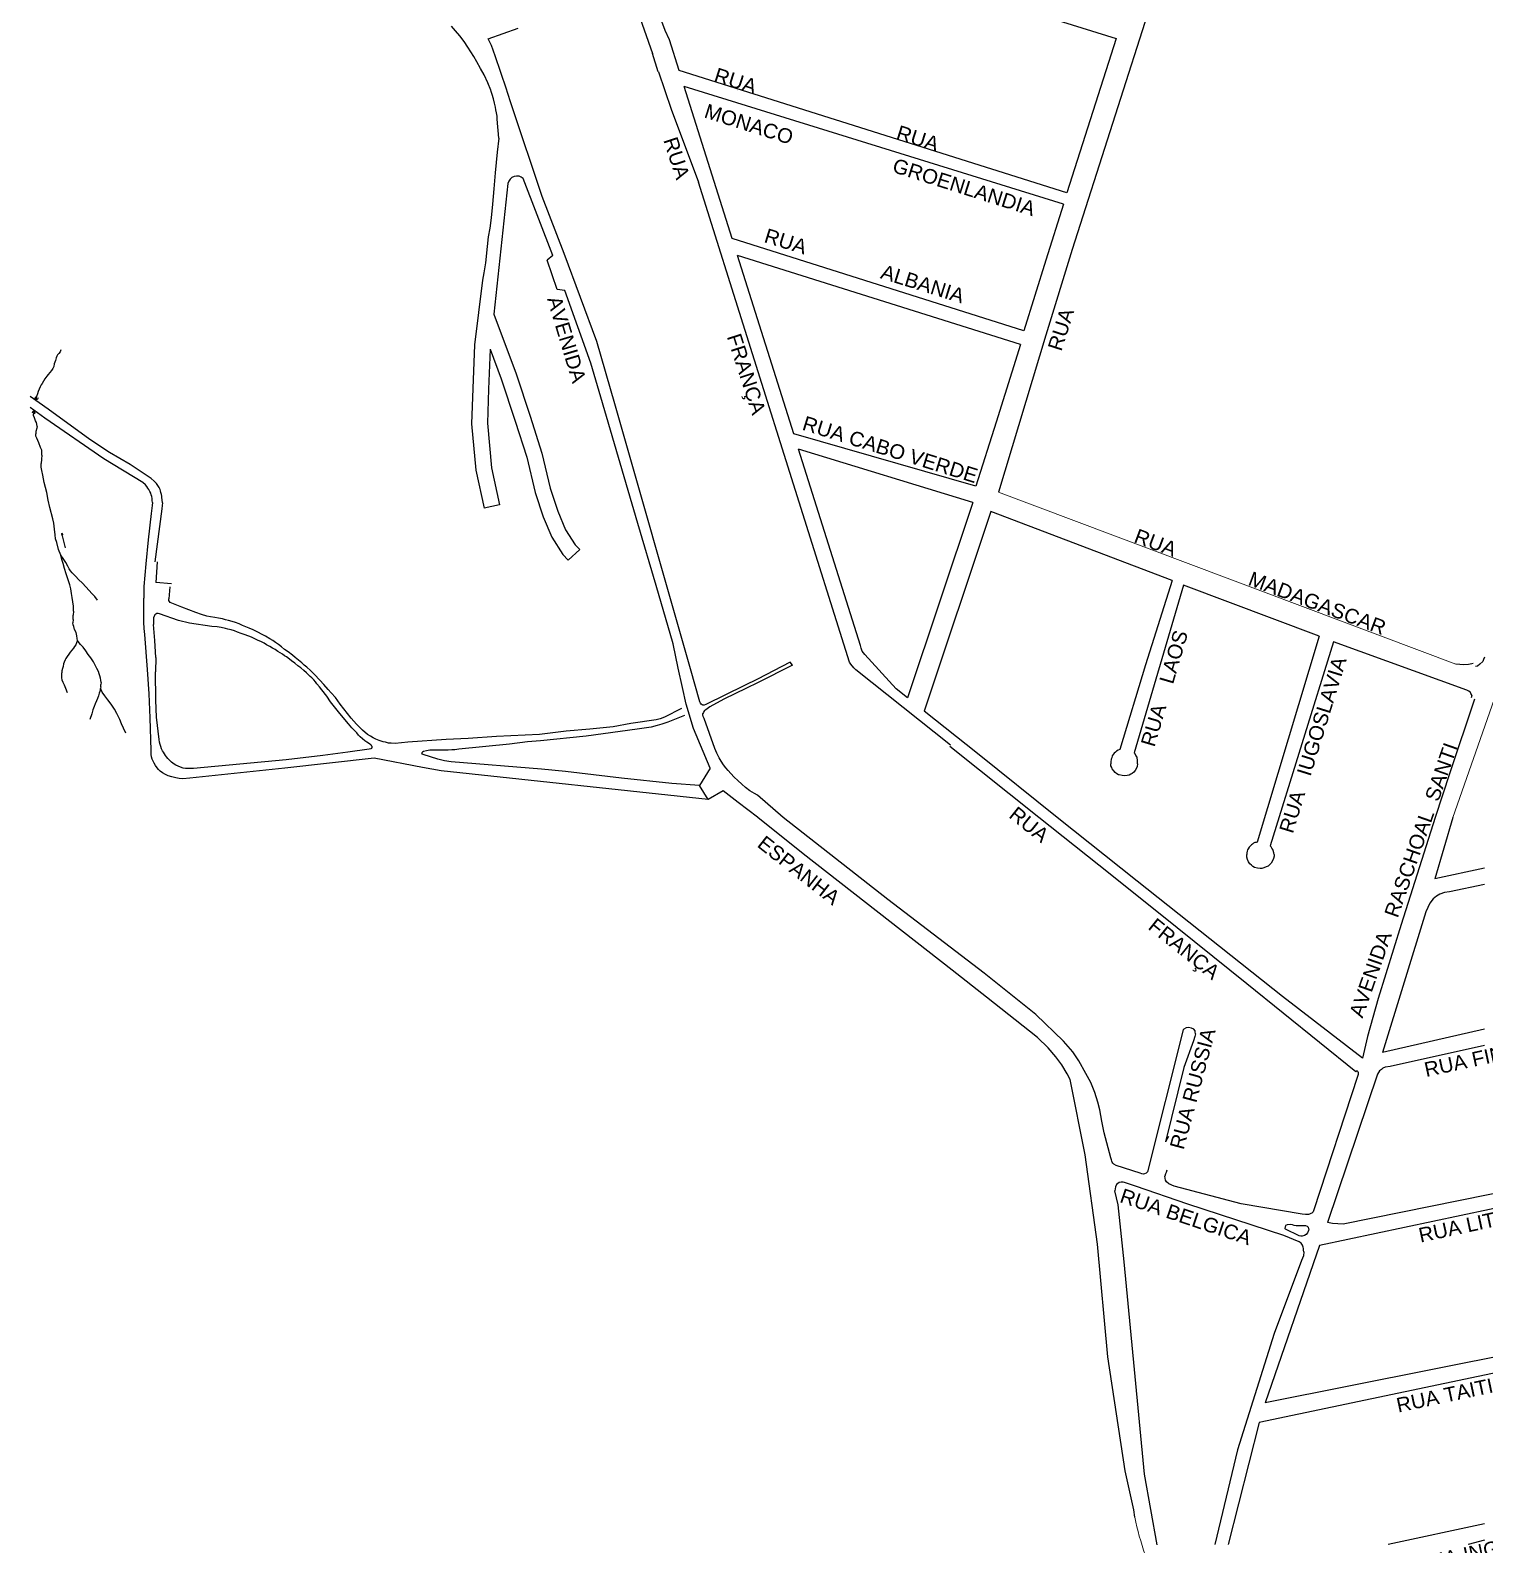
# Model space of a CAD drawing. Header units: millimetres. Extents: x 583 to 26013, y 350 to 21391.
# Drawn here: x 14091 to 15091, y 14884 to 15925 of the extents above; entities that cross this region are included whole.
import ezdxf

# ---------------------------------------------------------------- set-up
doc = ezdxf.new("R2010")
doc.units = ezdxf.units.MM
for name, color, linetype in [('105-QUADRAS_ESTRADAS', 80, 'Continuous'), ('110-CERCA_DE_ARAME', 10, 'Continuous'), ('145-', 130, 'Continuous')]:
    doc.layers.add(name, color=color, linetype=linetype)
doc.styles.add('EU', font='arial.ttf', dxfattribs={"height": 10})

msp = doc.modelspace()

# ---------------------------------------------------------------- linework, layer by layer
at = {"color": 0, "linetype": 'Continuous'}
for p, q in [((14413.85353, 15598.9903), (14403.30288, 15596.68298)), ((14468.94468, 15568.25371), (14461.06854, 15560.8641))]:
    msp.add_line(p, q, dxfattribs=at)
at = {"color": 0, "linetype": 'Continuous', "lineweight": 20}
for p, q in [((15071.21551, 15489.50241), (14756.81551, 15607.70241)), ((15069.21551, 15384.00241), (15097.76941, 15465.21127))]:
    msp.add_line(p, q, dxfattribs=at)
at = {"color": 0, "linetype": 'Continuous'}
for points in [[(14419.60144, 15819.94524), (14409.86582, 15730.17059)], [(14402.21551, 15753.40241), (14396.68939, 15708.97771), (14395.44825, 15678.96379), (14394.65345, 15654.71853), (14397.5963, 15622.77736), (14403.30288, 15596.68298)], [(14409.86582, 15730.17059), (14425.2295, 15689.11901), (14434.95917, 15659.95272), (14443.01594, 15634.54309), (14448.73056, 15610.47163), (14453.89404, 15594.52413), (14459.28014, 15581.742), (14465.90201, 15571.49671), (14468.94468, 15568.25371)], [(14407.37595, 15706.01127), (14406.24094, 15678.56375), (14405.46973, 15655.03827), (14408.28953, 15624.43273), (14413.85353, 15598.9903)], [(14407.37595, 15706.01127), (14415.04627, 15685.51625), (14424.68867, 15656.61158), (14432.60029, 15631.65971), (14438.3225, 15607.55626), (14443.76178, 15590.75695), (14449.69552, 15576.67519), (14457.35995, 15564.81686), (14461.06854, 15560.8641)]]:
    msp.add_lwpolyline(points, dxfattribs=at)
msp.add_arc((14425.75817, 15818.81356), 6.25988, 45.26282334, 169.58464411, dxfattribs=at)
at = {"color": 0, "linetype": 'Continuous', "lineweight": 20}
msp.add_arc((15040.79438, 14942.52358), 194.3806, 191.79129734, 207.58849352, dxfattribs=at)
at = {"layer": '105-QUADRAS_ESTRADAS', "color": 0, "linetype": 'Continuous'}
for p, q in [((14916.39322, 16114.61956), (14807.61551, 15774.60241)), ((14448.1631, 16040.692), (14837.82658, 15919.71414)), ((14509.01508, 15937.87458), (14519.09035, 15909.32324)), ((14527.76548, 15925.19043), (14521.58533, 15941.90608)), ((14383.61551, 15924.90241), (14380.91551, 15928.00241)), ((14386.51551, 15921.50241), (14383.61551, 15924.90241)), ((14406.11545, 15919.28437), (14426.6773, 15926.62475)), ((14530.74648, 15918.63083), (14527.76548, 15925.19043)), ((14389.51551, 15917.60241), (14386.51551, 15921.50241)), ((14392.11551, 15913.60241), (14389.51551, 15917.60241)), ((14394.11551, 15910.50241), (14392.11551, 15913.60241)), ((14407.11551, 15917.10241), (14406.11545, 15919.28437)), ((14408.21551, 15914.80241), (14407.11551, 15917.10241)), ((14409.51551, 15911.70241), (14408.21551, 15914.80241)), ((14411.01551, 15907.10241), (14409.51551, 15911.70241)), ((14837.82658, 15919.71414), (14803.81551, 15813.40241)), ((14396.11551, 15907.20241), (14394.11551, 15910.50241)), ((14398.21551, 15903.60241), (14396.11551, 15907.20241)), ((14400.81551, 15899.10241), (14398.21551, 15903.60241)), ((14414.41551, 15897.00241), (14411.01551, 15907.10241)), ((14522.98298, 15896.78975), (14519.09035, 15909.32324)), ((14403.21551, 15894.60241), (14400.81551, 15899.10241)), ((14405.81551, 15889.20241), (14403.21551, 15894.60241)), ((14418.81551, 15884.00241), (14414.41551, 15897.00241)), ((14522.98298, 15896.78975), (14523.02963, 15896.65756)), ((14523.02963, 15896.65756), (14531.82656, 15871.0553)), ((14803.81551, 15813.40241), (14537.38037, 15897.56994)), ((14407.81551, 15884.00241), (14405.81551, 15889.20241)), ((14407.81551, 15884.00241), (14407.81551, 15884.00241)), ((14408.71551, 15881.20241), (14407.81551, 15883.90241)), ((14409.61551, 15878.10241), (14408.71551, 15881.20241)), ((14418.81551, 15884.00241), (14418.81551, 15884.00241)), ((14422.31551, 15873.40241), (14418.81551, 15883.90241)), ((14801.5062, 15805.75297), (14540.81891, 15886.65344)), ((14577.11551, 15884.00241), (14577.11551, 15884.00241)), ((14410.31551, 15875.20241), (14409.61551, 15878.10241)), ((14411.01551, 15872.50241), (14410.31551, 15875.20241)), ((14411.31551, 15870.50241), (14411.01551, 15872.50241)), ((14411.81551, 15868.40241), (14411.31551, 15870.50241)), ((14443.21551, 15810.90241), (14422.31551, 15873.40241)), ((14531.82656, 15871.0553), (14550.55284, 15820.92345)), ((14591.21551, 15878.70241), (14591.21551, 15878.70241)), ((14591.21551, 15871.20241), (14591.21551, 15871.20241)), ((14412.11551, 15866.30241), (14411.81551, 15868.40241)), ((14412.31551, 15864.20241), (14412.11551, 15866.30241)), ((14413.31551, 15851.10241), (14412.31551, 15864.20241)), ((14413.31551, 15851.10241), (14412.31551, 15841.40241)), ((14412.31551, 15841.40241), (14410.81551, 15827.30241)), ((14553.7724, 15844.8023), (14553.7724, 15844.8023)), ((14410.81551, 15827.30241), (14409.81551, 15816.20241)), ((14654.51551, 15490.80241), (14550.55284, 15820.92345)), ((14409.81551, 15816.20241), (14408.91551, 15805.60241)), ((14458.21551, 15771.80241), (14443.21551, 15810.90241)), ((14408.91551, 15805.60241), (14408.01551, 15796.20241)), ((14801.5062, 15805.75297), (14789.41551, 15767.10241)), ((14407.11551, 15789.30241), (14406.11551, 15783.30241)), ((14408.01551, 15796.20241), (14407.11551, 15789.30241)), ((14405.21551, 15776.50241), (14404.11551, 15765.30241)), ((14406.11551, 15783.30241), (14405.21551, 15776.50241)), ((14774.41551, 15718.50241), (14573.72178, 15782.19517)), ((14591.21551, 15776.70241), (14591.21551, 15776.70241)), ((14480.71551, 15711.30241), (14458.21551, 15771.80241)), ((14771.91551, 15709.20241), (14577.40714, 15770.49507)), ((14789.41551, 15767.10241), (14774.41551, 15718.50241)), ((14807.61551, 15774.60241), (14789.51551, 15715.60241)), ((14403.01551, 15758.40241), (14402.21551, 15753.40241)), ((14404.11551, 15765.30241), (14403.01551, 15758.40241)), ((14789.51551, 15715.60241), (14756.81551, 15607.70241)), ((14493.11551, 15668.50241), (14480.71551, 15711.30241)), ((14771.91551, 15709.20241), (14755.31551, 15655.90241)), ((14091.21551, 15673.40241), (14091.21551, 15673.40241)), ((14103.41551, 15664.80241), (14091.21551, 15673.40241)), ((14091.21551, 15665.80241), (14091.21551, 15665.80241)), ((14101.11551, 15658.50241), (14091.21551, 15665.80241)), ((14132.21551, 15644.00241), (14103.41551, 15664.80241)), ((14545.11551, 15486.20241), (14493.11551, 15668.50241)), ((14141.71551, 15630.50241), (14101.11551, 15658.50241)), ((14755.31551, 15655.90241), (14741.31551, 15611.80241)), ((14145.71551, 15635.00241), (14132.21551, 15644.00241)), ((14741.31551, 15611.80241), (14616.08397, 15647.70595)), ((14168.61551, 15614.40241), (14141.71551, 15630.50241)), ((14159.91551, 15626.70241), (14145.71551, 15635.00241)), ((14739.21551, 15600.60241), (14619.37148, 15637.26894)), ((14174.21551, 15617.00241), (14159.91551, 15626.70241)), ((14170.31551, 15612.80241), (14168.61551, 15614.40241)), ((14171.41551, 15611.50241), (14170.31551, 15612.80241)), ((14172.11551, 15610.40241), (14171.41551, 15611.50241)), ((14172.71551, 15609.40241), (14172.11551, 15610.40241)), ((14173.41551, 15608.20241), (14172.71551, 15609.40241)), ((14176.41551, 15615.30241), (14174.21551, 15617.00241)), ((14177.11551, 15614.50241), (14176.41551, 15615.30241)), ((14178.01551, 15613.60241), (14177.11551, 15614.50241)), ((14179.01551, 15612.20241), (14178.01551, 15613.60241)), ((14179.91551, 15610.80241), (14179.01551, 15612.20241)), ((14180.51551, 15609.60241), (14179.91551, 15610.80241)), ((14180.81551, 15608.50241), (14180.51551, 15609.60241)), ((14174.01551, 15607.00241), (14173.41551, 15608.20241)), ((14174.41551, 15605.80241), (14174.01551, 15607.00241)), ((14174.71551, 15604.70241), (14174.41551, 15605.80241)), ((14174.91551, 15603.40241), (14174.71551, 15604.70241)), ((14175.11551, 15602.00241), (14174.91551, 15603.40241)), ((14175.21551, 15600.50241), (14175.11551, 15602.00241)), ((14175.21551, 15600.50241), (14175.11551, 15598.60241)), ((14181.01551, 15607.40241), (14180.81551, 15608.50241)), ((14181.51551, 15606.00241), (14181.01551, 15607.40241)), ((14181.71551, 15605.00241), (14181.51551, 15606.00241)), ((14181.71551, 15603.90241), (14181.71551, 15605.00241)), ((14181.81551, 15602.30241), (14181.71551, 15603.90241)), ((14182.01551, 15600.30241), (14181.81551, 15602.30241)), ((14182.01551, 15600.30241), (14181.91551, 15598.40241)), ((14739.21551, 15600.60241), (14694.42252, 15466.20438)), ((14174.31551, 15593.00241), (14172.31551, 15575.00241)), ((14175.11551, 15598.60241), (14174.31551, 15593.00241)), ((14181.71551, 15596.30241), (14176.81551, 15559.80241)), ((14181.91551, 15598.40241), (14181.71551, 15596.30241)), ((14751.71551, 15594.30241), (14705.82028, 15457.15562)), ((14876.31551, 15547.00241), (14751.71551, 15594.30241)), ((14172.31551, 15575.00241), (14170.61551, 15558.30241)), ((14170.61551, 15558.30241), (14169.31551, 15542.80241)), ((14178.41551, 15559.70241), (14177.51551, 15545.50241)), ((14876.31551, 15547.00241), (14858.01551, 15488.90241)), ((14169.31551, 15542.80241), (14169.21551, 15534.90241)), ((14188.31551, 15544.70241), (14177.51551, 15545.50241)), ((14187.11551, 15542.60241), (14186.41551, 15534.30241)), ((14884.11551, 15543.80241), (14850.21551, 15428.50241)), ((14977.31551, 15508.70241), (14884.11551, 15543.80241)), ((14169.31551, 15518.30241), (14169.21551, 15534.90241)), ((14186.51551, 15533.20241), (14186.41551, 15534.30241)), ((14186.91551, 15532.40241), (14186.51551, 15533.20241)), ((14187.41551, 15531.80241), (14186.91551, 15532.40241)), ((14188.41551, 15531.40241), (14187.41551, 15531.80241)), ((14195.41551, 15528.70241), (14188.41551, 15531.40241)), ((14204.91551, 15525.00241), (14195.41551, 15528.70241)), ((14169.61551, 15513.90241), (14169.31551, 15518.30241)), ((14176.51551, 15522.80241), (14176.01551, 15521.20241)), ((14176.01551, 15521.20241), (14176.01551, 15516.70241)), ((14176.81551, 15505.70241), (14176.01551, 15516.70241)), ((14176.91551, 15523.40241), (14176.51551, 15522.80241)), ((14177.51551, 15523.80241), (14176.91551, 15523.40241)), ((14178.21551, 15524.20241), (14177.51551, 15523.80241)), ((14179.11551, 15524.30241), (14178.21551, 15524.20241)), ((14180.11551, 15524.00241), (14179.11551, 15524.30241)), ((14193.01551, 15519.50241), (14180.11551, 15524.00241)), ((14200.61551, 15517.60241), (14193.01551, 15519.50241)), ((14216.11551, 15515.40241), (14200.61551, 15517.60241)), ((14208.81551, 15523.50241), (14204.91551, 15525.00241)), ((14212.61551, 15522.50241), (14208.81551, 15523.50241)), ((14215.11551, 15522.00241), (14212.61551, 15522.50241)), ((14218.11551, 15521.40241), (14215.11551, 15522.00241)), ((14220.61551, 15521.00241), (14218.11551, 15521.40241)), ((14223.41551, 15520.50241), (14220.61551, 15521.00241)), ((14225.51551, 15519.90241), (14223.41551, 15520.50241)), ((14227.51551, 15519.40241), (14225.51551, 15519.90241)), ((14229.91551, 15518.70241), (14227.51551, 15519.40241)), ((14232.21551, 15518.00241), (14229.91551, 15518.70241)), ((14234.71551, 15517.10241), (14232.21551, 15518.00241)), ((14237.11551, 15516.10241), (14234.71551, 15517.10241)), ((14239.41551, 15515.10241), (14237.11551, 15516.10241)), ((14169.91551, 15509.90241), (14169.61551, 15513.90241)), ((14171.81551, 15485.70241), (14169.91551, 15509.90241)), ((14177.51551, 15494.10241), (14176.81551, 15505.70241)), ((14219.71551, 15515.00241), (14216.11551, 15515.40241)), ((14222.41551, 15514.60241), (14219.71551, 15515.00241)), ((14225.31551, 15514.00241), (14222.41551, 15514.60241)), ((14227.11551, 15513.50241), (14225.31551, 15514.00241)), ((14229.21551, 15513.00241), (14227.11551, 15513.50241)), ((14231.51551, 15512.30241), (14229.21551, 15513.00241)), ((14233.71551, 15511.50241), (14231.51551, 15512.30241)), ((14236.11551, 15510.60241), (14233.71551, 15511.50241)), ((14238.91551, 15509.60241), (14236.11551, 15510.60241)), ((14243.31551, 15507.90241), (14238.91551, 15509.60241)), ((14241.61551, 15514.20241), (14239.41551, 15515.10241)), ((14244.51551, 15513.00241), (14241.61551, 15514.20241)), ((14247.51551, 15506.00241), (14243.31551, 15507.90241)), ((14247.61551, 15511.30241), (14244.51551, 15513.00241)), ((14250.21551, 15504.80241), (14247.51551, 15506.00241)), ((14250.61551, 15509.80241), (14247.61551, 15511.30241)), ((14252.91551, 15508.60241), (14250.61551, 15509.80241)), ((14255.91551, 15506.90241), (14252.91551, 15508.60241)), ((14257.91551, 15505.70241), (14255.91551, 15506.90241)), ((14259.71551, 15504.40241), (14257.91551, 15505.70241)), ((14977.31551, 15508.70241), (14934.61551, 15367.00241)), ((14251.91551, 15503.90241), (14250.21551, 15504.80241)), ((14253.61551, 15502.80241), (14251.91551, 15503.90241)), ((14255.91551, 15501.60241), (14253.61551, 15502.80241)), ((14257.81551, 15500.50241), (14255.91551, 15501.60241)), ((14259.51551, 15499.40241), (14257.81551, 15500.50241)), ((14261.51551, 15498.20241), (14259.51551, 15499.40241)), ((14261.91551, 15503.00241), (14259.71551, 15504.40241)), ((14263.01551, 15497.30241), (14261.51551, 15498.20241)), ((14263.91551, 15501.40241), (14261.91551, 15503.00241)), ((14264.61551, 15496.30241), (14263.01551, 15497.30241)), ((14266.01551, 15499.60241), (14263.91551, 15501.40241)), ((14266.01551, 15495.20241), (14264.61551, 15496.30241)), ((14268.61551, 15497.80241), (14266.01551, 15499.60241)), ((14267.41551, 15494.40241), (14266.01551, 15495.20241)), ((14271.51551, 15495.60241), (14268.61551, 15497.80241)), ((14273.41551, 15493.90241), (14271.51551, 15495.60241)), ((14987.11551, 15504.80241), (14943.71551, 15364.50241)), ((15078.91551, 15471.50241), (14987.11551, 15504.80241)), ((14172.91551, 15469.00241), (14171.81551, 15485.70241)), ((14177.51551, 15494.10241), (14177.31551, 15484.20241)), ((14269.51551, 15492.90241), (14267.41551, 15494.40241)), ((14270.71551, 15491.80241), (14269.51551, 15492.90241)), ((14273.01551, 15490.10241), (14270.71551, 15491.80241)), ((14275.21551, 15488.30241), (14273.01551, 15490.10241)), ((14275.61551, 15492.20241), (14273.41551, 15493.90241)), ((14277.21551, 15486.80241), (14275.21551, 15488.30241)), ((14278.01551, 15490.30241), (14275.61551, 15492.20241)), ((14279.31551, 15485.10241), (14277.21551, 15486.80241)), ((14279.61551, 15488.80241), (14278.01551, 15490.30241)), ((14281.01551, 15483.50241), (14279.31551, 15485.10241)), ((14281.31551, 15487.40241), (14279.61551, 15488.80241)), ((14283.81551, 15485.10241), (14281.31551, 15487.40241)), ((14286.51551, 15482.30241), (14283.81551, 15485.10241)), ((14551.51551, 15463.40241), (14545.11551, 15486.20241)), ((14613.61551, 15490.80241), (14591.21551, 15479.20241)), ((14615.21551, 15488.70241), (14591.21551, 15476.60241)), ((14615.21551, 15488.70241), (14613.61551, 15490.80241)), ((14655.31551, 15489.40241), (14654.51551, 15490.80241)), ((14657.31551, 15487.00241), (14655.31551, 15489.40241)), ((14658.81551, 15485.50241), (14657.31551, 15487.00241)), ((14723.91551, 15433.80241), (14658.81551, 15485.50241)), ((14858.01551, 15488.90241), (14840.41551, 15430.80241)), ((15074.11551, 15489.10241), (15071.21551, 15489.50241)), ((15076.51551, 15488.90241), (15074.11551, 15489.10241)), ((15079.91551, 15489.10241), (15076.51551, 15488.90241)), ((15082.21551, 15489.60241), (15079.91551, 15489.10241)), ((15083.31551, 15489.90241), (15082.21551, 15489.60241)), ((15086.11551, 15488.10241), (15084.91551, 15487.80241)), ((15087.91551, 15489.50241), (15086.11551, 15488.10241)), ((15089.81551, 15491.20241), (15087.91551, 15489.50241)), ((15090.41551, 15492.60241), (15089.81551, 15491.20241)), ((15091.11551, 15494.30241), (15090.41551, 15492.60241)), ((14177.41551, 15464.60241), (14177.31551, 15484.20241)), ((14282.31551, 15482.20241), (14281.01551, 15483.50241)), ((14283.71551, 15480.90241), (14282.31551, 15482.20241)), ((14284.71551, 15479.90241), (14283.71551, 15480.90241)), ((14286.21551, 15478.60241), (14284.71551, 15479.90241)), ((14287.21551, 15477.30241), (14286.21551, 15478.60241)), ((14290.21551, 15478.40241), (14286.51551, 15482.30241)), ((14288.31551, 15475.90241), (14287.21551, 15477.30241)), ((14290.11551, 15473.80241), (14288.31551, 15475.90241)), ((14293.11551, 15475.40241), (14290.21551, 15478.40241)), ((14296.11551, 15472.00241), (14293.11551, 15475.40241)), ((14582.21551, 15474.80241), (14555.61551, 15461.60241)), ((14591.11551, 15479.20241), (14582.21551, 15474.80241)), ((14591.11551, 15476.60241), (14583.71551, 15472.90241)), ((14591.21551, 15479.20241), (14591.21551, 15479.20241)), ((14591.21551, 15476.60241), (14591.21551, 15476.60241)), ((14173.61551, 15452.50241), (14172.91551, 15469.00241)), ((14178.01551, 15452.90241), (14177.41551, 15464.60241)), ((14291.71551, 15471.70241), (14290.11551, 15473.80241)), ((14295.01551, 15467.50241), (14291.71551, 15471.70241)), ((14297.71551, 15463.50241), (14295.01551, 15467.50241)), ((14298.11551, 15469.60241), (14296.11551, 15472.00241)), ((14301.01551, 15466.40241), (14298.11551, 15469.60241)), ((14304.31551, 15462.00241), (14301.01551, 15466.40241)), ((14568.11551, 15465.30241), (14558.31551, 15460.00241)), ((14583.71551, 15472.90241), (14568.11551, 15465.30241)), ((14694.42252, 15466.20438), (14686.61551, 15472.40241)), ((15084.11551, 15465.40241), (15067.21551, 15414.60241)), ((15080.31551, 15470.90241), (15078.91551, 15471.50241)), ((15081.31551, 15469.90241), (15080.31551, 15470.90241)), ((15081.61551, 15469.20241), (15081.31551, 15469.90241)), ((15082.01551, 15468.50241), (15081.61551, 15469.20241)), ((15082.21551, 15467.80241), (15081.81551, 15466.30241)), ((15082.21551, 15467.80241), (15082.01551, 15468.50241)), ((14301.21551, 15459.00241), (14297.71551, 15463.50241)), ((14304.01551, 15455.50241), (14301.21551, 15459.00241)), ((14309.91551, 15448.40241), (14304.01551, 15455.50241)), ((14311.81551, 15452.20241), (14304.31551, 15462.00241)), ((14539.01551, 15458.90241), (14527.21551, 15453.00241)), ((14541.11551, 15454.10241), (14529.51551, 15449.50241)), ((14552.01551, 15462.50241), (14551.51551, 15463.40241)), ((14552.51551, 15461.90241), (14552.01551, 15462.50241)), ((14553.11551, 15461.40241), (14552.51551, 15461.90241)), ((14553.71551, 15461.30241), (14553.11551, 15461.40241)), ((14554.61551, 15461.30241), (14553.71551, 15461.30241)), ((14554.01551, 15456.20241), (14553.71551, 15455.40241)), ((14553.71551, 15454.50241), (14553.71551, 15455.40241)), ((14553.81551, 15453.50241), (14553.71551, 15454.50241)), ((14554.41551, 15452.10241), (14553.81551, 15453.50241)), ((14554.31551, 15456.80241), (14554.01551, 15456.20241)), ((14554.81551, 15457.50241), (14554.31551, 15456.80241)), ((14555.61551, 15461.60241), (14554.61551, 15461.30241)), ((14555.61551, 15458.10241), (14554.81551, 15457.50241)), ((14556.51551, 15458.70241), (14555.61551, 15458.10241)), ((14558.31551, 15460.00241), (14556.51551, 15458.70241)), ((14742.41551, 15428.10241), (14705.82028, 15457.15562)), ((14174.21551, 15430.10241), (14173.61551, 15452.50241)), ((14179.81551, 15437.70241), (14178.01551, 15452.90241)), ((14312.21551, 15445.60241), (14309.91551, 15448.40241)), ((14315.41551, 15448.10241), (14311.81551, 15452.20241)), ((14314.01551, 15443.70241), (14312.21551, 15445.60241)), ((14315.61551, 15442.10241), (14314.01551, 15443.70241)), ((14319.51551, 15444.00241), (14315.41551, 15448.10241)), ((14323.11551, 15441.10241), (14319.51551, 15444.00241)), ((14459.61551, 15443.40241), (14441.41551, 15441.10241)), ((14475.91551, 15444.70241), (14459.61551, 15443.40241)), ((14508.41551, 15444.70241), (14473.31551, 15439.80241)), ((14492.01551, 15446.30241), (14475.91551, 15444.70241)), ((14504.21551, 15448.50241), (14492.01551, 15446.30241)), ((14521.51551, 15451.20241), (14504.21551, 15448.50241)), ((14518.11551, 15446.20241), (14508.41551, 15444.70241)), ((14522.31551, 15447.20241), (14518.11551, 15446.20241)), ((14524.31551, 15451.90241), (14521.51551, 15451.20241)), ((14525.41551, 15448.10241), (14522.31551, 15447.20241)), ((14527.21551, 15453.00241), (14524.31551, 15451.90241)), ((14529.51551, 15449.50241), (14525.41551, 15448.10241)), ((14561.81551, 15431.40241), (14554.41551, 15452.10241)), ((14180.01551, 15435.80241), (14179.81551, 15437.70241)), ((14180.61551, 15434.20241), (14180.01551, 15435.80241)), ((14180.91551, 15432.70241), (14180.61551, 15434.20241)), ((14181.51551, 15431.10241), (14180.91551, 15432.70241)), ((14316.81551, 15440.70241), (14315.61551, 15442.10241)), ((14318.11551, 15439.50241), (14316.81551, 15440.70241)), ((14319.71551, 15438.00241), (14318.11551, 15439.50241)), ((14321.21551, 15436.80241), (14319.71551, 15438.00241)), ((14322.61551, 15435.80241), (14321.21551, 15436.80241)), ((14323.81551, 15435.00241), (14322.61551, 15435.80241)), ((14325.01551, 15440.00241), (14323.11551, 15441.10241)), ((14324.71551, 15434.30241), (14323.81551, 15435.00241)), ((14325.41551, 15433.90241), (14324.71551, 15434.30241)), ((14326.91551, 15438.70241), (14325.01551, 15440.00241)), ((14325.81551, 15433.40241), (14325.41551, 15433.90241)), ((14326.11551, 15432.90241), (14325.81551, 15433.40241)), ((14326.21551, 15432.50241), (14326.11551, 15432.90241)), ((14326.21551, 15432.50241), (14326.11551, 15432.10241)), ((14328.81551, 15437.90241), (14326.91551, 15438.70241)), ((14331.11551, 15437.00241), (14328.81551, 15437.90241)), ((14333.81551, 15436.10241), (14331.11551, 15437.00241)), ((14335.51551, 15435.70241), (14333.81551, 15436.10241)), ((14337.41551, 15435.20241), (14335.51551, 15435.70241)), ((14339.31551, 15435.00241), (14337.41551, 15435.20241)), ((14342.01551, 15434.80241), (14339.31551, 15435.00241)), ((14350.81551, 15435.70241), (14342.01551, 15434.80241)), ((14377.21551, 15437.60241), (14350.81551, 15435.70241)), ((14392.31551, 15438.40241), (14377.21551, 15437.60241)), ((14420.71551, 15434.40241), (14385.91551, 15431.00241)), ((14411.71551, 15439.60241), (14392.31551, 15438.40241)), ((14441.41551, 15441.10241), (14411.71551, 15439.60241)), ((14433.01551, 15435.90241), (14420.71551, 15434.40241)), ((14441.91551, 15436.70241), (14433.01551, 15435.90241)), ((14473.31551, 15439.80241), (14441.91551, 15436.70241)), ((14174.21551, 15427.40241), (14174.21551, 15430.10241)), ((14174.51551, 15425.70241), (14174.21551, 15427.40241)), ((14175.11551, 15424.10241), (14174.51551, 15425.70241)), ((14175.61551, 15422.70241), (14175.11551, 15424.10241)), ((14176.41551, 15421.40241), (14175.61551, 15422.70241)), ((14182.11551, 15429.80241), (14181.51551, 15431.10241)), ((14182.71551, 15428.90241), (14182.11551, 15429.80241)), ((14183.41551, 15427.70241), (14182.71551, 15428.90241)), ((14184.11551, 15426.60241), (14183.41551, 15427.70241)), ((14184.81551, 15425.60241), (14184.11551, 15426.60241)), ((14185.71551, 15424.50241), (14184.81551, 15425.60241)), ((14186.71551, 15423.60241), (14185.71551, 15424.50241)), ((14187.51551, 15422.80241), (14186.71551, 15423.60241)), ((14188.31551, 15422.00241), (14187.51551, 15422.80241)), ((14189.11551, 15421.40241), (14188.31551, 15422.00241)), ((14267.21551, 15423.70241), (14203.31551, 15417.60241)), ((14292.31551, 15426.60241), (14267.21551, 15423.70241)), ((14309.61551, 15428.90241), (14292.31551, 15426.60241)), ((14324.21551, 15431.00241), (14309.61551, 15428.90241)), ((14325.31551, 15431.10241), (14324.21551, 15431.00241)), ((14325.81551, 15431.50241), (14325.31551, 15431.10241)), ((14326.11551, 15432.10241), (14325.81551, 15431.50241)), ((14360.51551, 15428.50241), (14360.41551, 15428.10241)), ((14360.71551, 15427.60241), (14360.41551, 15428.10241)), ((14360.91551, 15428.90241), (14360.51551, 15428.50241)), ((14361.21551, 15427.30241), (14360.71551, 15427.60241)), ((14361.51551, 15429.30241), (14360.91551, 15428.90241)), ((14371.31551, 15424.10241), (14361.21551, 15427.30241)), ((14363.61551, 15429.80241), (14361.51551, 15429.30241)), ((14366.01551, 15430.20241), (14363.61551, 15429.80241)), ((14368.31551, 15430.30241), (14366.01551, 15430.20241)), ((14374.41551, 15430.20241), (14368.31551, 15430.30241)), ((14376.01551, 15422.90241), (14371.31551, 15424.10241)), ((14378.41551, 15430.20241), (14374.41551, 15430.20241)), ((14380.61551, 15422.30241), (14376.01551, 15422.90241)), ((14381.01551, 15430.40241), (14378.41551, 15430.20241)), ((14442.71551, 15417.20241), (14380.61551, 15422.30241)), ((14383.11551, 15430.60241), (14381.01551, 15430.40241)), ((14385.91551, 15431.00241), (14383.11551, 15430.60241)), ((14563.21551, 15428.20241), (14561.81551, 15431.40241)), ((14564.81551, 15425.10241), (14563.21551, 15428.20241)), ((14566.31551, 15422.60241), (14564.81551, 15425.10241)), ((14567.91551, 15420.20241), (14566.31551, 15422.60241)), ((14797.31551, 15384.00241), (14742.41551, 15428.10241)), ((14834.31551, 15424.00241), (14834.11551, 15422.30241)), ((14834.11551, 15422.30241), (14834.11551, 15420.90241)), ((14834.71551, 15425.10241), (14834.31551, 15424.00241)), ((14835.11551, 15426.30241), (14834.71551, 15425.10241)), ((14835.71551, 15427.30241), (14835.11551, 15426.30241)), ((14836.51551, 15428.20241), (14835.71551, 15427.30241)), ((14837.31551, 15428.80241), (14836.51551, 15428.20241)), ((14838.01551, 15429.50241), (14837.31551, 15428.80241)), ((14839.21551, 15430.30241), (14838.01551, 15429.50241)), ((14840.41551, 15430.80241), (14839.21551, 15430.30241)), ((14850.81551, 15427.80241), (14850.21551, 15428.50241)), ((14851.41551, 15426.70241), (14850.81551, 15427.80241)), ((14852.11551, 15425.40241), (14851.41551, 15426.70241)), ((14852.51551, 15423.00241), (14852.11551, 15425.40241)), ((14852.51551, 15420.80241), (14852.51551, 15423.00241)), ((14177.21551, 15419.70241), (14176.41551, 15421.40241)), ((14178.51551, 15418.20241), (14177.21551, 15419.70241)), ((14179.31551, 15416.90241), (14178.51551, 15418.20241)), ((14180.51551, 15415.80241), (14179.31551, 15416.90241)), ((14182.01551, 15414.70241), (14180.51551, 15415.80241)), ((14184.11551, 15413.60241), (14182.01551, 15414.70241)), ((14186.11551, 15412.70241), (14184.11551, 15413.60241)), ((14188.51551, 15411.90241), (14186.11551, 15412.70241)), ((14191.31551, 15411.20241), (14188.51551, 15411.90241)), ((14190.21551, 15420.60241), (14189.11551, 15421.40241)), ((14191.31551, 15420.00241), (14190.21551, 15420.60241)), ((14192.81551, 15419.20241), (14191.31551, 15420.00241)), ((14194.41551, 15418.60241), (14192.81551, 15419.20241)), ((14196.21551, 15418.00241), (14194.41551, 15418.60241)), ((14198.01551, 15417.70241), (14196.21551, 15418.00241)), ((14200.51551, 15417.60241), (14198.01551, 15417.70241)), ((14203.31551, 15417.60241), (14200.51551, 15417.60241)), ((14459.11551, 15415.60241), (14442.71551, 15417.20241)), ((14497.71551, 15411.10241), (14459.11551, 15415.60241)), ((14569.51551, 15418.10241), (14567.91551, 15420.20241)), ((14571.01551, 15416.30241), (14569.51551, 15418.10241)), ((14572.91551, 15414.20241), (14571.01551, 15416.30241)), ((14575.21551, 15411.80241), (14572.91551, 15414.20241)), ((14577.71551, 15409.40241), (14575.21551, 15411.80241)), ((14834.21551, 15419.50241), (14834.11551, 15420.90241)), ((14834.71551, 15418.30241), (14834.21551, 15419.50241)), ((14835.11551, 15417.40241), (14834.71551, 15418.30241)), ((14836.11551, 15416.10241), (14835.11551, 15417.40241)), ((14837.01551, 15415.00241), (14836.11551, 15416.10241)), ((14838.31551, 15414.10241), (14837.01551, 15415.00241)), ((14839.31551, 15413.40241), (14838.31551, 15414.10241)), ((14839.91551, 15413.30241), (14839.31551, 15413.40241)), ((14841.91551, 15412.80241), (14839.91551, 15413.30241)), ((14843.81551, 15412.60241), (14841.91551, 15412.80241)), ((14845.41551, 15412.80241), (14843.81551, 15412.60241)), ((14846.81551, 15413.20241), (14845.41551, 15412.80241)), ((14847.91551, 15413.70241), (14846.81551, 15413.20241)), ((14848.81551, 15414.20241), (14847.91551, 15413.70241)), ((14849.91551, 15415.10241), (14848.81551, 15414.20241)), ((14850.91551, 15416.20241), (14849.91551, 15415.10241)), ((14851.81551, 15417.90241), (14850.91551, 15416.20241)), ((14852.21551, 15419.00241), (14851.81551, 15417.90241)), ((14852.51551, 15420.80241), (14852.21551, 15419.00241)), ((15067.21551, 15414.60241), (15057.11551, 15384.00241)), ((14193.61551, 15410.70241), (14191.31551, 15411.20241)), ((14196.11551, 15410.60241), (14193.61551, 15410.70241)), ((14200.91551, 15411.10241), (14196.11551, 15410.60241)), ((14532.31551, 15407.30241), (14497.71551, 15411.10241)), ((14551.31551, 15405.90241), (14532.31551, 15407.30241)), ((14580.51551, 15406.80241), (14577.71551, 15409.40241)), ((14583.01551, 15404.70241), (14580.51551, 15406.80241)), ((14585.91551, 15402.40241), (14583.01551, 15404.70241)), ((14589.11551, 15400.40241), (14585.91551, 15402.40241)), ((14591.11551, 15399.40241), (14589.11551, 15400.40241)), ((14591.21551, 15399.40241), (14591.21551, 15399.40241)), ((14608.91551, 15384.00241), (14591.21551, 15399.40241)), ((14608.91551, 15384.00241), (14608.91551, 15384.00241)), ((14680.81551, 15327.70241), (14608.91551, 15383.90241)), ((14797.31551, 15384.00241), (14797.31551, 15384.00241)), ((14852.11551, 15340.10241), (14797.31551, 15383.90241)), ((14939.91551, 15384.00241), (14939.91551, 15384.00241)), ((14950.11551, 15384.00241), (14950.11551, 15384.00241)), ((15057.11551, 15383.90241), (15033.61551, 15310.50241)), ((15057.11551, 15384.00241), (15057.11551, 15384.00241)), ((14927.71551, 15359.60241), (14927.51551, 15358.50241)), ((14927.91551, 15360.80241), (14927.71551, 15359.60241)), ((14928.11551, 15361.70241), (14927.91551, 15360.80241)), ((14928.51551, 15362.50241), (14928.11551, 15361.70241)), ((14929.31551, 15363.50241), (14928.51551, 15362.50241)), ((14930.01551, 15364.30241), (14929.31551, 15363.50241)), ((14930.81551, 15365.10241), (14930.01551, 15364.30241)), ((14931.61551, 15365.70241), (14930.81551, 15365.10241)), ((14932.31551, 15366.30241), (14931.61551, 15365.70241)), ((14933.21551, 15366.70241), (14932.31551, 15366.30241)), ((14934.01551, 15366.80241), (14933.21551, 15366.70241)), ((14934.61551, 15367.00241), (14934.01551, 15366.80241)), ((14944.31551, 15363.80241), (14943.71551, 15364.50241)), ((14944.91551, 15362.90241), (14944.31551, 15363.80241)), ((14945.41551, 15362.00241), (14944.91551, 15362.90241)), ((14945.81551, 15361.20241), (14945.41551, 15362.00241)), ((14946.21551, 15359.70241), (14945.81551, 15361.20241)), ((14946.31551, 15358.60241), (14946.21551, 15359.70241)), ((14927.61551, 15356.80241), (14927.51551, 15358.50241)), ((14928.01551, 15355.10241), (14927.61551, 15356.80241)), ((14928.71551, 15353.50241), (14928.01551, 15355.10241)), ((14929.71551, 15352.20241), (14928.71551, 15353.50241)), ((14930.81551, 15351.10241), (14929.71551, 15352.20241)), ((14931.81551, 15350.20241), (14930.81551, 15351.10241)), ((14932.91551, 15349.60241), (14931.81551, 15350.20241)), ((14934.91551, 15349.20241), (14932.91551, 15349.60241)), ((14936.81551, 15349.00241), (14934.91551, 15349.20241)), ((14938.01551, 15349.00241), (14936.81551, 15349.00241)), ((14939.41551, 15349.40241), (14938.01551, 15349.00241)), ((14940.91551, 15350.00241), (14939.41551, 15349.40241)), ((14942.31551, 15350.60241), (14940.91551, 15350.00241)), ((14943.31551, 15351.50241), (14942.31551, 15350.60241)), ((14944.31551, 15352.60241), (14943.31551, 15351.50241)), ((14945.31551, 15354.10241), (14944.31551, 15352.60241)), ((14945.91551, 15355.90241), (14945.31551, 15354.10241)), ((14946.31551, 15357.40241), (14945.91551, 15355.90241)), ((14946.31551, 15358.60241), (14946.31551, 15357.40241)), ((15091.11551, 15349.10241), (15056.81551, 15341.80241)), ((14952.11551, 15260.80241), (14852.11551, 15340.10241)), ((15057.91551, 15330.00241), (15055.61551, 15328.10241)), ((15060.31551, 15331.30241), (15057.91551, 15330.00241)), ((15063.41551, 15332.40241), (15060.31551, 15331.30241)), ((15066.91551, 15332.90241), (15063.41551, 15332.40241)), ((15091.11551, 15337.90241), (15066.91551, 15332.90241)), ((14747.01551, 15277.00241), (14680.81551, 15327.70241)), ((15050.61551, 15319.10241), (15020.81551, 15222.50241)), ((15053.41551, 15325.10241), (15050.61551, 15319.10241)), ((15055.61551, 15328.10241), (15053.41551, 15325.10241)), ((15033.61551, 15310.50241), (15017.81551, 15259.50241)), ((14782.51551, 15248.60241), (14747.01551, 15277.00241)), ((15002.51551, 15209.10241), (14927.61551, 15269.70241)), ((15007.11551, 15218.60241), (14952.11551, 15260.80241)), ((15017.81551, 15259.50241), (15010.51551, 15233.40241)), ((14801.61551, 15230.30241), (14782.51551, 15248.60241)), ((14883.91551, 15237.90241), (14859.21551, 15140.40241)), ((14884.41551, 15238.50241), (14883.91551, 15237.90241)), ((14885.81551, 15239.30241), (14884.41551, 15238.50241)), ((14887.41551, 15239.60241), (14885.81551, 15239.30241)), ((14889.51551, 15239.20241), (14887.41551, 15239.60241)), ((14891.21551, 15238.40241), (14889.51551, 15239.20241)), ((14892.01551, 15237.30241), (14891.21551, 15238.40241)), ((14892.21551, 15235.20241), (14891.91551, 15233.30241)), ((14892.11551, 15236.60241), (14892.01551, 15237.30241)), ((14892.21551, 15235.20241), (14892.11551, 15236.60241)), ((15091.11551, 15238.50241), (15020.81551, 15222.50241)), ((14808.01551, 15222.90241), (14801.61551, 15230.30241)), ((14891.01551, 15230.50241), (14884.41551, 15212.00241)), ((14891.91551, 15233.30241), (14891.01551, 15230.50241)), ((15010.51551, 15233.40241), (15007.11551, 15218.60241)), ((15091.11551, 15227.30241), (15026.11551, 15212.80241)), ((14812.21551, 15216.60241), (14808.01551, 15222.90241)), ((14817.01551, 15208.00241), (14812.21551, 15216.60241)), ((14820.31551, 15201.70241), (14817.01551, 15208.00241)), ((14884.41551, 15212.00241), (14871.61551, 15161.00241)), ((15003.81551, 15205.90241), (14973.71551, 15114.10241)), ((15017.51551, 15207.60241), (14983.11551, 15105.40241)), ((15003.51551, 15209.90241), (15002.51551, 15209.10241)), ((15003.91551, 15209.40241), (15003.51551, 15209.90241)), ((15004.21551, 15207.30241), (15003.81551, 15205.90241)), ((15004.21551, 15208.80241), (15003.91551, 15209.40241)), ((15004.21551, 15208.80241), (15004.21551, 15207.30241)), ((15018.81551, 15209.70241), (15017.51551, 15207.60241)), ((15020.21551, 15210.70241), (15018.81551, 15209.70241)), ((15021.21551, 15211.60241), (15020.21551, 15210.70241)), ((15022.81551, 15212.20241), (15021.21551, 15211.60241)), ((15026.11551, 15212.80241), (15022.81551, 15212.20241)), ((14823.01551, 15194.80241), (14820.31551, 15201.70241)), ((14825.11551, 15188.20241), (14823.01551, 15194.80241)), ((14826.51551, 15182.90241), (14825.11551, 15188.20241)), ((14827.91551, 15175.20241), (14826.51551, 15182.90241)), ((14829.51551, 15167.20241), (14827.91551, 15175.20241)), ((14834.01551, 15150.00241), (14829.51551, 15167.20241)), ((14873.71551, 15164.60241), (14871.61551, 15161.00241)), ((14834.61551, 15148.70241), (14834.01551, 15150.00241)), ((14834.91551, 15147.70241), (14834.61551, 15148.70241)), ((14835.11551, 15147.00241), (14834.91551, 15147.70241)), ((14835.51551, 15146.30241), (14835.11551, 15147.00241)), ((14836.21551, 15145.70241), (14835.51551, 15146.30241)), ((14837.71551, 15144.70241), (14836.21551, 15145.70241)), ((14854.31551, 15139.40241), (14837.71551, 15144.70241)), ((14872.51551, 15141.40241), (14872.11551, 15139.90241)), ((14838.11551, 15131.70241), (14837.21551, 15130.10241)), ((14839.81551, 15133.10241), (14838.11551, 15131.70241)), ((14841.21551, 15133.30241), (14839.81551, 15133.10241)), ((14842.51551, 15133.30241), (14841.21551, 15133.30241)), ((14843.51551, 15132.90241), (14842.51551, 15133.30241)), ((14851.11551, 15130.50241), (14843.51551, 15132.90241)), ((14887.01551, 15118.00241), (14851.11551, 15130.50241)), ((14855.51551, 15139.00241), (14854.31551, 15139.40241)), ((14856.61551, 15138.70241), (14855.51551, 15139.00241)), ((14857.31551, 15138.90241), (14856.61551, 15138.70241)), ((14858.31551, 15139.40241), (14857.31551, 15138.90241)), ((14859.21551, 15140.40241), (14858.31551, 15139.40241)), ((14871.71551, 15139.00241), (14871.21551, 15137.40241)), ((14871.51551, 15136.00241), (14871.21551, 15137.40241)), ((14871.61551, 15134.70241), (14871.51551, 15136.00241)), ((14872.41551, 15133.40241), (14871.61551, 15134.70241)), ((14872.11551, 15139.90241), (14871.71551, 15139.00241)), ((14874.01551, 15132.20241), (14872.41551, 15133.40241)), ((14877.61551, 15130.50241), (14874.01551, 15132.20241)), ((14923.71551, 15118.40241), (14877.61551, 15130.50241)), ((15163.41551, 15138.60241), (14993.81551, 15104.30241)), ((14837.21551, 15130.10241), (14836.91551, 15127.30241)), ((14839.21551, 15117.70241), (14836.91551, 15127.30241)), ((15165.41551, 15129.40241), (14977.51551, 15089.60241)), ((14843.31551, 15078.40241), (14839.21551, 15117.70241)), ((14953.11551, 15096.50241), (14887.01551, 15118.00241)), ((14965.71551, 15111.30241), (14923.71551, 15118.40241)), ((14968.01551, 15111.00241), (14965.71551, 15111.30241)), ((14969.31551, 15110.90241), (14968.01551, 15111.00241)), ((14970.01551, 15110.90241), (14969.31551, 15110.90241)), ((14970.81551, 15111.20241), (14970.01551, 15110.90241)), ((14971.51551, 15111.60241), (14970.81551, 15111.20241)), ((14972.41551, 15112.00241), (14971.51551, 15111.60241)), ((14973.21551, 15112.80241), (14972.41551, 15112.00241)), ((14973.71551, 15114.10241), (14973.21551, 15112.80241)), ((14954.11551, 15103.40241), (14953.81551, 15101.40241)), ((14954.11551, 15100.90241), (14953.81551, 15101.40241)), ((14955.41551, 15104.00241), (14954.11551, 15103.40241)), ((14963.51551, 15096.40241), (14954.11551, 15100.90241)), ((14957.41551, 15104.10241), (14955.41551, 15104.00241)), ((14958.91551, 15103.80241), (14957.41551, 15104.10241)), ((14960.11551, 15103.50241), (14958.91551, 15103.80241)), ((14961.61551, 15103.30241), (14960.11551, 15103.50241)), ((14964.31551, 15103.20241), (14961.61551, 15103.30241)), ((14966.61551, 15103.30241), (14964.31551, 15103.20241)), ((14968.11551, 15103.10241), (14966.61551, 15103.30241)), ((14969.41551, 15102.70241), (14968.11551, 15103.10241)), ((14970.01551, 15102.10241), (14969.41551, 15102.70241)), ((14970.01551, 15100.00241), (14969.41551, 15098.50241)), ((14970.21551, 15101.20241), (14970.01551, 15102.10241)), ((14970.21551, 15101.20241), (14970.01551, 15100.00241)), ((14986.61551, 15104.90241), (14983.11551, 15105.40241)), ((14993.81551, 15104.30241), (14986.61551, 15104.90241)), ((14977.51551, 15089.60241), (14940.21551, 14981.60241)), ((14963.51551, 15092.20241), (14953.11551, 15096.50241)), ((14964.81551, 15096.20241), (14963.51551, 15096.40241)), ((14965.01551, 15091.30241), (14963.51551, 15092.20241)), ((14965.71551, 15096.10241), (14964.81551, 15096.20241)), ((14965.91551, 15089.90241), (14965.01551, 15091.30241)), ((14967.21551, 15096.60241), (14965.71551, 15096.10241)), ((14966.31551, 15088.60241), (14965.91551, 15089.90241)), ((14968.41551, 15097.30241), (14967.21551, 15096.60241)), ((14969.41551, 15098.50241), (14968.41551, 15097.30241)), ((14850.31551, 15004.40241), (14843.31551, 15078.40241)), ((14965.31551, 15079.30241), (14946.41551, 15029.10241)), ((14966.51551, 15082.60241), (14965.31551, 15079.30241)), ((14966.51551, 15087.60241), (14966.31551, 15088.60241)), ((14966.61551, 15086.50241), (14966.51551, 15087.60241)), ((14966.91551, 15085.30241), (14966.51551, 15082.60241)), ((14966.91551, 15085.30241), (14966.61551, 15086.50241)), ((14946.41551, 15029.10241), (14921.11551, 14949.20241)), ((15138.21551, 15020.90241), (14940.21551, 14981.60241)), ((15140.21551, 15011.00241), (14936.11551, 14968.00241)), ((14857.21551, 14932.50241), (14850.31551, 15004.40241)), ((14936.11551, 14968.00241), (14914.71551, 14884.00241)), ((14921.11551, 14949.20241), (14905.61551, 14884.00241)), ((14865.91551, 14883.90241), (14857.21551, 14932.50241)), ((15091.11551, 14898.20241), (15024.71551, 14884.00241)), ((14905.61551, 14884.00241), (14905.61551, 14884.00241)), ((14914.71551, 14884.00241), (14914.71551, 14884.00241)), ((15024.71551, 14884.00241), (15024.71551, 14884.00241)), ((15091.11551, 14887.10241), (15079.71551, 14884.00241)), ((15079.71551, 14884.00241), (15079.71551, 14884.00241))]:
    msp.add_line(p, q, dxfattribs=at)
at = {"layer": '110-CERCA_DE_ARAME', "color": 0, "linetype": 'Continuous'}
for p, q in [((14537.38037, 15897.56994), (14530.74648, 15918.63083)), ((14573.72178, 15782.19517), (14540.81891, 15886.65344)), ((14450.51551, 15770.50241), (14430.16422, 15823.26022)), ((14450.51551, 15770.50241), (14446.51551, 15767.10241)), ((14453.51551, 15747.00241), (14446.51551, 15767.10241)), ((14616.08397, 15647.70595), (14577.40714, 15770.49507)), ((14458.71551, 15746.30241), (14453.51551, 15747.00241)), ((14476.71551, 15696.40241), (14458.71551, 15746.30241)), ((14483.51551, 15673.10241), (14476.71551, 15696.40241)), ((14509.01551, 15586.20241), (14483.51551, 15673.10241)), ((14661.91551, 15502.20241), (14619.37148, 15637.26894)), ((14521.41551, 15543.50241), (14509.01551, 15586.20241)), ((14533.11551, 15503.50241), (14521.41551, 15543.50241)), ((14536.61551, 15486.60241), (14533.11551, 15503.50241)), ((14662.41551, 15500.30241), (14661.91551, 15502.20241)), ((14663.21551, 15498.40241), (14662.41551, 15500.30241)), ((14665.01551, 15496.10241), (14663.21551, 15498.40241)), ((14686.61551, 15472.40241), (14665.01551, 15496.10241)), ((14539.61551, 15473.30241), (14536.61551, 15486.60241)), ((14542.11551, 15461.80241), (14539.61551, 15473.30241)), ((14547.11551, 15445.20241), (14542.11551, 15461.80241)), ((14558.71551, 15417.80241), (14547.11551, 15445.20241)), ((14784.71551, 15384.00241), (14723.41551, 15432.90241)), ((14327.71551, 15424.80241), (14266.11551, 15418.00241)), ((14360.81551, 15418.30241), (14327.71551, 15424.80241)), ((14266.11551, 15418.00241), (14200.91551, 15411.10241)), ((14373.71551, 15416.00241), (14360.81551, 15418.30241)), ((14557.31551, 15396.30241), (14373.71551, 15416.00241)), ((14558.71551, 15417.80241), (14551.31551, 15405.90241)), ((14557.31551, 15396.30241), (14551.31551, 15405.90241)), ((14567.51551, 15402.30241), (14557.31551, 15396.30241)), ((14577.91551, 15394.30241), (14567.51551, 15402.30241)), ((14591.11551, 15384.10241), (14577.91551, 15394.30241)), ((14591.21551, 15384.10241), (14591.21551, 15384.10241)), ((14591.31551, 15384.00241), (14591.21551, 15384.10241)), ((14622.61551, 15359.10241), (14591.31551, 15383.90241)), ((14784.71551, 15384.00241), (14784.71551, 15384.00241)), ((14825.81551, 15351.20241), (14784.71551, 15383.90241)), ((15069.21551, 15383.90241), (15056.81551, 15341.80241)), ((15069.21551, 15384.00241), (15069.21551, 15384.00241)), ((14725.11551, 15279.00241), (14622.61551, 15359.10241)), ((14868.01551, 15317.40241), (14825.81551, 15351.20241)), ((14927.61551, 15269.70241), (14868.01551, 15317.40241)), ((14748.71551, 15260.40241), (14725.11551, 15279.00241)), ((14783.61551, 15232.80241), (14748.71551, 15260.40241)), ((14791.11551, 15225.50241), (14783.61551, 15232.80241)), ((14796.21551, 15219.50241), (14791.11551, 15225.50241)), ((14800.41551, 15214.00241), (14796.21551, 15219.50241)), ((14804.01551, 15207.70241), (14800.41551, 15214.00241)), ((14806.11551, 15203.90241), (14804.01551, 15207.70241)), ((14816.51551, 15152.00241), (14806.11551, 15203.90241)), ((14825.01551, 15090.50241), (14816.51551, 15152.00241)), ((14832.11551, 15013.20241), (14825.01551, 15090.50241)), ((14844.01551, 14934.80241), (14832.11551, 15013.20241)), ((14849.81551, 14907.90241), (14844.01551, 14934.80241)), ((14850.51551, 14902.80241), (14849.81551, 14907.90241))]:
    msp.add_line(p, q, dxfattribs=at)
at = {"layer": '145-', "color": 0, "linetype": 'Continuous'}
for p, q in [((14111.81551, 15704.20241), (14110.81551, 15703.00241)), ((14112.31551, 15705.60241), (14111.81551, 15704.20241)), ((14107.31551, 15694.10241), (14106.61551, 15692.60241)), ((14107.61551, 15695.90241), (14107.31551, 15694.10241)), ((14108.51551, 15698.10241), (14107.61551, 15695.90241)), ((14109.11551, 15700.10241), (14108.51551, 15698.10241)), ((14109.51551, 15701.30241), (14109.11551, 15700.10241)), ((14110.01551, 15702.10241), (14109.51551, 15701.30241)), ((14110.81551, 15703.00241), (14110.01551, 15702.10241)), ((14099.41551, 15682.40241), (14098.61551, 15681.40241)), ((14100.31551, 15684.00241), (14099.41551, 15682.40241)), ((14101.31551, 15685.60241), (14100.31551, 15684.00241)), ((14102.61551, 15687.40241), (14101.31551, 15685.60241)), ((14103.61551, 15688.70241), (14102.61551, 15687.40241)), ((14104.71551, 15689.90241), (14103.61551, 15688.70241)), ((14105.81551, 15691.40241), (14104.71551, 15689.90241)), ((14106.61551, 15692.60241), (14105.81551, 15691.40241)), ((14095.11551, 15673.20241), (14094.61551, 15672.50241)), ((14094.61551, 15671.90241), (14094.61551, 15672.50241)), ((14095.11551, 15671.50241), (14094.61551, 15671.90241)), ((14095.51551, 15673.50241), (14095.11551, 15671.50241)), ((14096.21551, 15675.20241), (14095.51551, 15673.50241)), ((14096.71551, 15672.60241), (14096.11551, 15671.70241)), ((14096.71551, 15677.00241), (14096.21551, 15675.20241)), ((14097.31551, 15678.40241), (14096.71551, 15677.00241)), ((14098.01551, 15680.10241), (14097.31551, 15678.40241)), ((14098.61551, 15681.40241), (14098.01551, 15680.10241)), ((14092.71551, 15662.70241), (14092.41551, 15662.10241)), ((14093.01551, 15663.20241), (14092.71551, 15662.70241)), ((14093.61551, 15663.20241), (14093.01551, 15663.20241)), ((14093.61551, 15663.20241), (14093.41551, 15661.40241)), ((14093.51551, 15660.40241), (14093.41551, 15661.40241)), ((14094.01551, 15663.00241), (14093.61551, 15663.20241)), ((14094.31551, 15662.40241), (14094.01551, 15663.00241)), ((14094.31551, 15662.40241), (14094.11551, 15661.60241)), ((14095.61551, 15671.40241), (14095.11551, 15671.50241)), ((14096.11551, 15671.70241), (14095.61551, 15671.40241)), ((14094.11551, 15658.70241), (14093.51551, 15660.40241)), ((14094.81551, 15656.70241), (14094.11551, 15658.70241)), ((14095.41551, 15655.60241), (14094.81551, 15656.70241)), ((14095.81551, 15651.70241), (14095.11551, 15649.40241)), ((14095.81551, 15654.40241), (14095.41551, 15655.60241)), ((14095.91551, 15652.90241), (14095.81551, 15654.40241)), ((14095.91551, 15652.90241), (14095.81551, 15651.70241)), ((14095.11551, 15649.40241), (14094.91551, 15647.90241)), ((14094.91551, 15647.00241), (14094.91551, 15647.90241)), ((14095.11551, 15646.10241), (14094.91551, 15647.00241)), ((14095.61551, 15644.70241), (14095.11551, 15646.10241)), ((14097.01551, 15641.70241), (14095.61551, 15644.70241)), ((14098.31551, 15638.50241), (14097.01551, 15641.70241)), ((14099.11551, 15636.60241), (14098.31551, 15638.50241)), ((14098.91551, 15630.40241), (14098.61551, 15627.50241)), ((14099.21551, 15633.10241), (14098.91551, 15630.40241)), ((14099.21551, 15635.00241), (14099.11551, 15636.60241)), ((14099.21551, 15633.10241), (14099.21551, 15635.00241)), ((14098.71551, 15624.80241), (14098.61551, 15627.50241)), ((14099.11551, 15622.50241), (14098.71551, 15624.80241)), ((14099.81551, 15619.40241), (14099.11551, 15622.50241)), ((14100.71551, 15614.30241), (14099.81551, 15619.40241)), ((14102.61551, 15607.40241), (14100.71551, 15614.30241)), ((14103.51551, 15602.10241), (14102.61551, 15607.40241)), ((14104.61551, 15597.20241), (14103.51551, 15602.10241)), ((14106.81551, 15589.40241), (14104.61551, 15597.20241)), ((14107.51551, 15586.30241), (14106.81551, 15589.40241)), ((14107.91551, 15582.20241), (14107.51551, 15586.30241)), ((14108.31551, 15578.30241), (14107.91551, 15582.20241)), ((14108.61551, 15575.50241), (14108.31551, 15578.30241)), ((14112.81551, 15579.40241), (14112.71551, 15578.00241)), ((14115.31551, 15569.40241), (14112.81551, 15579.40241)), ((14113.71551, 15578.30241), (14112.81551, 15579.40241)), ((14109.41551, 15573.00241), (14108.61551, 15575.50241)), ((14110.71551, 15568.20241), (14109.41551, 15573.00241)), ((14112.11551, 15564.40241), (14110.71551, 15568.20241)), ((14114.21551, 15561.40241), (14112.11551, 15564.40241)), ((14112.91551, 15561.40241), (14112.11551, 15564.40241)), ((14113.71551, 15558.70241), (14112.91551, 15561.40241)), ((14114.71551, 15555.10241), (14113.71551, 15558.70241)), ((14115.61551, 15559.30241), (14114.21551, 15561.40241)), ((14117.01551, 15556.90241), (14115.61551, 15559.30241)), ((14115.91551, 15551.50241), (14114.71551, 15555.10241)), ((14117.21551, 15547.40241), (14115.91551, 15551.50241)), ((14118.01551, 15554.90241), (14117.01551, 15556.90241)), ((14118.31551, 15543.90241), (14117.21551, 15547.40241)), ((14118.91551, 15553.70241), (14118.01551, 15554.90241)), ((14119.91551, 15552.30241), (14118.91551, 15553.70241)), ((14120.91551, 15551.30241), (14119.91551, 15552.30241)), ((14122.51551, 15549.60241), (14120.91551, 15551.30241)), ((14124.41551, 15547.60241), (14122.51551, 15549.60241)), ((14127.01551, 15545.10241), (14124.41551, 15547.60241)), ((14119.01551, 15541.10241), (14118.31551, 15543.90241)), ((14119.51551, 15538.10241), (14119.01551, 15541.10241)), ((14120.01551, 15535.30241), (14119.51551, 15538.10241)), ((14129.41551, 15542.60241), (14127.01551, 15545.10241)), ((14131.61551, 15540.10241), (14129.41551, 15542.60241)), ((14133.61551, 15538.00241), (14131.61551, 15540.10241)), ((14135.51551, 15535.90241), (14133.61551, 15538.00241)), ((14120.51551, 15532.20241), (14120.01551, 15535.30241)), ((14120.81551, 15529.30241), (14120.51551, 15532.20241)), ((14121.01551, 15525.80241), (14120.81551, 15529.30241)), ((14137.31551, 15533.50241), (14135.51551, 15535.90241)), ((14120.61551, 15520.10241), (14120.41551, 15517.90241)), ((14120.71551, 15516.40241), (14120.41551, 15517.90241)), ((14121.01551, 15525.80241), (14120.61551, 15523.10241)), ((14120.61551, 15520.10241), (14120.61551, 15523.10241)), ((14121.11551, 15515.20241), (14120.71551, 15516.40241)), ((14121.71551, 15513.30241), (14121.11551, 15515.20241)), ((14122.81551, 15511.20241), (14121.71551, 15513.30241)), ((14123.31551, 15509.00241), (14122.81551, 15511.20241)), ((14123.61551, 15505.60241), (14123.01551, 15504.00241)), ((14123.51551, 15507.00241), (14123.31551, 15509.00241)), ((14123.61551, 15505.60241), (14123.51551, 15507.00241)), ((14124.71551, 15504.00241), (14123.61551, 15505.60241)), ((14117.61551, 15496.30241), (14116.61551, 15494.70241)), ((14118.71551, 15497.60241), (14117.61551, 15496.30241)), ((14119.71551, 15499.10241), (14118.71551, 15497.60241)), ((14120.91551, 15500.40241), (14119.71551, 15499.10241)), ((14121.71551, 15501.60241), (14120.91551, 15500.40241)), ((14122.51551, 15502.80241), (14121.71551, 15501.60241)), ((14123.01551, 15504.00241), (14122.51551, 15502.80241)), ((14125.81551, 15502.90241), (14124.71551, 15504.00241)), ((14127.51551, 15501.00241), (14125.81551, 15502.90241)), ((14129.41551, 15498.50241), (14127.51551, 15501.00241)), ((14131.11551, 15496.10241), (14129.41551, 15498.50241)), ((14132.91551, 15493.70241), (14131.11551, 15496.10241)), ((14113.01551, 15484.90241), (14112.81551, 15483.50241)), ((14113.31551, 15486.40241), (14113.01551, 15484.90241)), ((14113.81551, 15487.90241), (14113.31551, 15486.40241)), ((14114.11551, 15489.60241), (14113.81551, 15487.90241)), ((14114.51551, 15490.70241), (14114.11551, 15489.60241)), ((14115.21551, 15492.30241), (14114.51551, 15490.70241)), ((14115.71551, 15493.40241), (14115.21551, 15492.30241)), ((14116.61551, 15494.70241), (14115.71551, 15493.40241)), ((14134.61551, 15491.00241), (14132.91551, 15493.70241)), ((14135.81551, 15488.70241), (14134.61551, 15491.00241)), ((14137.01551, 15486.40241), (14135.81551, 15488.70241)), ((14138.01551, 15484.40241), (14137.01551, 15486.40241)), ((14138.61551, 15482.80241), (14138.01551, 15484.40241)), ((14112.91551, 15481.80241), (14112.81551, 15483.50241)), ((14113.01551, 15480.20241), (14112.91551, 15481.80241)), ((14113.21551, 15478.40241), (14113.01551, 15480.20241)), ((14113.71551, 15476.90241), (14113.21551, 15478.40241)), ((14114.71551, 15475.00241), (14113.71551, 15476.90241)), ((14115.61551, 15472.60241), (14114.71551, 15475.00241)), ((14139.01551, 15481.50241), (14138.61551, 15482.80241)), ((14139.41551, 15479.80241), (14139.01551, 15481.50241)), ((14139.71551, 15478.30241), (14139.41551, 15479.80241)), ((14139.91551, 15476.90241), (14139.71551, 15478.30241)), ((14139.91551, 15476.90241), (14139.81551, 15475.50241)), ((14139.81551, 15473.90241), (14139.81551, 15475.50241)), ((14116.81551, 15469.60241), (14115.61551, 15472.60241)), ((14136.81551, 15464.20241), (14135.91551, 15462.10241)), ((14137.51551, 15465.90241), (14136.81551, 15464.20241)), ((14138.11551, 15467.60241), (14137.51551, 15465.90241)), ((14138.51551, 15469.40241), (14138.11551, 15467.60241)), ((14139.01551, 15470.70241), (14138.51551, 15469.40241)), ((14139.51551, 15472.80241), (14139.01551, 15470.70241)), ((14139.81551, 15473.90241), (14139.51551, 15472.80241)), ((14140.71551, 15470.20241), (14139.51551, 15472.80241)), ((14142.51551, 15467.70241), (14140.71551, 15470.20241)), ((14144.51551, 15464.90241), (14142.51551, 15467.70241)), ((14146.71551, 15461.90241), (14144.51551, 15464.90241)), ((14133.41551, 15455.20241), (14132.21551, 15451.30241)), ((14134.21551, 15458.00241), (14133.41551, 15455.20241)), ((14135.11551, 15460.20241), (14134.21551, 15458.00241)), ((14135.91551, 15462.10241), (14135.11551, 15460.20241)), ((14149.01551, 15458.40241), (14146.71551, 15461.90241)), ((14150.71551, 15455.40241), (14149.01551, 15458.40241)), ((14152.71551, 15451.30241), (14150.71551, 15455.40241)), ((14153.91551, 15448.40241), (14152.71551, 15451.30241)), ((14155.21551, 15445.40241), (14153.91551, 15448.40241)), ((14156.81551, 15442.00241), (14155.21551, 15445.40241))]:
    msp.add_line(p, q, dxfattribs=at)

# ---------------------------------------------------------------- texts
at = {"color": 0, "linetype": 'Continuous', "lineweight": 30, "style": 'EU'}
for s, rotation, p in [('                       RUA                                                                              CANADA', 72.27527743, (14772.88533, 15619.01641)), ('              RUA                             FRANÇA', 287.9082649, (14509.6307, 15901.56005)), ('  RUA              ALBANIA', 342.75070797, (14587.64376, 15782.06562)), ('RUA CABO VERDE', 342.80161973, (14621.27108, 15650.75276)), ('   RUA              MADAGASCAR', 339.48717005, (14838.40196, 15577.5481)), ('AVENIDA   RASCHOAL  SANTI', 70.71379764, (15007.19583, 15245.53013)), ('RUA                        FRANÇA', 321.28396075, (14763.35513, 15384.4827)), ('RUA RUSSIA', 74.98733362, (14884.13852, 15155.01835)), ('RUA FINLANDIA', 12.1892, (15050.88263, 15205.5313)), ('RUA BELGICA ', 341.42826174, (14839.58804, 15119.71142)), ('RUA LITUANIA', 12.16015267, (15046.97987, 15091.65766)), ('RUA TAITI', 11.9953292, (15031.68972, 14974.77003)), ('RUA INGLATERRA', 12.03017255, (15044.95714, 14865.14704))]:
    msp.add_text(s, height=10, rotation=rotation, dxfattribs=at).set_placement(p)
at = {"color": 0, "linetype": 'Continuous', "lineweight": 20, "style": 'EU'}
for s, rotation, p in [('RUA', 342.46854411, (14560.56798, 15890.24491)), ('MONACO', 342.46854411, (14553.83119, 15865.45839)), ('RUA', 342.46854411, (14685.84296, 15850.67023)), ('GROENLANDIA', 342.46854411, (14683.20967, 15828.02224)), ('AVENIDA', 286.69722015, (14446.4394, 15740.63896)), ('RUA    LAOS', 73.61584056, (14864.10351, 15431.91625)), ('RUA   IUGOSLAVIA', 72.81121986, (14959.17716, 15372.4191)), ('ESPANHA', 321.86397152, (14590.28882, 15364.3799))]:
    msp.add_text(s, height=10, rotation=rotation, dxfattribs=at).set_placement(p)

doc.saveas('drawing.dxf')
